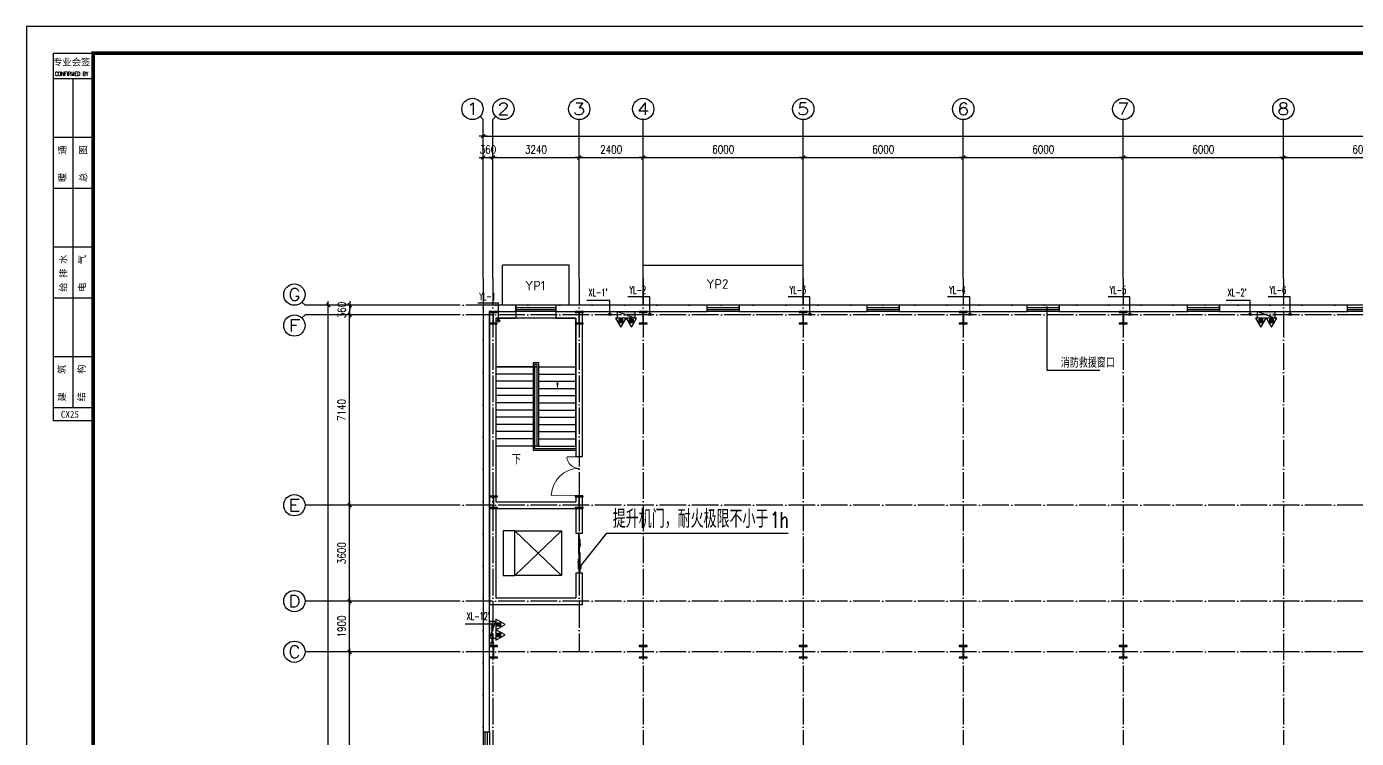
# Model space of a CAD drawing. Extents: x -173215 to 463891, y -864580 to -620646.
# Drawn here: x 140922 to 190776, y -721676 to -694971 of the extents above; entities that cross this region are included whole.
import ezdxf
from ezdxf.enums import TextEntityAlignment as Align

# ---------------------------------------------------------------- set-up
doc = ezdxf.new("R2010")
doc.units = 0
doc.header["$LTSCALE"] = 500
doc.header["$MEASUREMENT"] = 0
doc.linetypes.add('DOTE', pattern=[2.42, 2, -0.2, 0.02, -0.2])
doc.layers.get('0').update_dxf_attribs({"linetype": 'CONTINUOUS'})
doc.layers.get('Defpoints').update_dxf_attribs({"linetype": 'CONTINUOUS'})
for name, color, linetype in [('AXIS', 3, 'CONTINUOUS'), ('AXIS_TEXT', 7, 'CONTINUOUS'), ('DIM_LEAD', 3, 'CONTINUOUS'), ('DIM_SYMB', 3, 'CONTINUOUS'), ('DIM_消防', 3, 'CONTINUOUS'), ('DIM_雨水', 3, 'CONTINUOUS'), ('DOTE', 253, 'DOTE'), ('EQUIP_消火栓', 7, 'CONTINUOUS'), ('EQUIP_消防', 7, 'CONTINUOUS'), ('PUB_TEXT', 7, 'CONTINUOUS'), ('STAIR', 2, 'CONTINUOUS'), ('TWT_TEXT', 7, 'CONTINUOUS'), ('VPIPE-消防', 1, 'TG_X'), ('VPIPE-雨水', 4, 'TG_Y'), ('WALL', 6, 'CONTINUOUS'), ('WINDOW', 4, 'CONTINUOUS'), ('勒脚', 50, 'CONTINUOUS'), ('图框', 4, 'CONTINUOUS')]:
    doc.layers.add(name, color=color, linetype=linetype)
doc.styles.add('_TCH_AXIS', font='COMPLEX', dxfattribs={"bigfont": 'GBCBIG'})
doc.styles.add('_TCH_DIM', font='SIMPLEX', dxfattribs={"bigfont": 'GBCBIG'})
doc.styles.add('_TWT_SERIAL', font='COMPLEX', dxfattribs={"width": 0.8, "height": 2.8, "bigfont": 'HZTXT'})
doc.styles.add('COMPLEX', font='COMPLEX')
doc.styles.add('DIM_FONT', font='SIMPLEX.shx', dxfattribs={"width": 0.8})
doc.styles.add('iIcon2', font='')
doc.styles.add('MIMI-TKWZ', font='romanc.shx', dxfattribs={"width": 0.75, "oblique": 15, "bigfont": 'bigfont.shx'})
doc.styles.add('STYLE1', font='tssdeng.shx', dxfattribs={"height": 8, "bigfont": 'tssdchn.shx'})
doc.styles.add('TG_LINETYPE', font='SIMPLEX', dxfattribs={"width": 0.8, "height": 2.8, "bigfont": 'HZTXT'})
doc.styles.get('iIcon2').set_extended_font_data('SimSun')
doc.linetypes.add('TG_X', pattern='A,2,-0.3,["X",TG_LINETYPE,S=0.1,R=0,X=-0.23,Y=-0.15],0', length=2.3)
doc.linetypes.add('TG_Y', pattern='A,2,-0.3,["Y",TG_LINETYPE,S=0.1,R=0,X=-0.23,Y=-0.15],0', length=2.3)
doc.dimstyles.new('DIMN', dxfattribs={"dimtxt": 300, "dimasz": 1, "dimexe": 250, "dimexo": 300, "dimgap": 150, "dimtad": 1, "dimdec": 0, "dimzin": 0, "dimdsep": 46, "dimtxsty": 'DIM_FONT', "dimblk": '_DIMX', "dimcen": 0.09, "dimclrt": 7, "dimadec": 0, "dimazin": 0, "dimtfac": 1, "dimtdec": 0, "dimtix": 1, "dimtmove": 2, "dimatfit": 3, "dimldrblk": '_DIMX', "dimfxl": 0, "dimtolj": 1, "dimtzin": 0, "dimarcsym": 0})

# ---------------------------------------------------------------- blocks, each defined once
blk = doc.blocks.new('752752')
for p, q in [((312270, -345425), (313955, -347179)), ((313955, -345425), (312270, -347179))]:
    blk.add_line(p, q)
for points in [[(312270, -345425), (313955, -345425), (313955, -344985), (312270, -344985)], [(312270, -345425), (313955, -345425), (313955, -347179), (312270, -347179)]]:
    blk.add_lwpolyline(points, close=True)
blk = doc.blocks.new('钢柱')
blk.add_hatch(color=256).paths.add_polyline_path([(4275, 9436), (4140, 9436), (4140, 9466), (4440, 9466), (4440, 9436), (4305, 9436), (4305, 9036), (4440, 9036), (4440, 9006), (4140, 9006), (4140, 9036), (4275, 9036)])
blk.add_lwpolyline([(4275, 9436), (4140, 9436), (4140, 9466), (4440, 9466), (4440, 9436), (4305, 9436), (4305, 9036), (4440, 9036), (4440, 9006), (4140, 9006), (4140, 9036), (4275, 9036), (4275, 9436), (4140, 9436)])
blk = doc.blocks.new('_DIMX')
blk.add_line((-150, 0), (150, 0))
at = {"const_width": 50}
blk.add_lwpolyline([(-70, -70), (70, 70)], dxfattribs=at)
blk = doc.blocks.new('*D269')
at = {"layer": 'AXIS', "color": 0, "lineweight": -2, "transparency": 16777216}
for p, q in [((155234, -705426), (152784, -705426)), ((153034, -705425), (153034, -705424)), ((153034, -705786), (153034, -705426)), ((155234, -705786), (152784, -705786)), ((153034, -705787), (153034, -705788))]:
    blk.add_line(p, q, dxfattribs=at)
at = {"layer": 'Defpoints', "color": 0, "transparency": 16777216}
for p in [(153034, -705426), (155534, -705426), (155534, -705786)]:
    blk.add_point(p, dxfattribs=at)
at = {"layer": 'AXIS', "color": 0, "lineweight": -2, "transparency": 16777216}
for p, rotation in [((153034, -705426), 270), ((153034, -705786), 90)]:
    blk.add_blockref('_DIMX', p, dxfattribs=dict(at, rotation=rotation))
at = {"layer": 'AXIS', "color": 7, "transparency": 16777216, "insert": (152734, -705606), "char_height": 300, "attachment_point": 5, "rotation": 90, "style": 'DIM_FONT'}
blk.add_mtext('\\A1;360', dxfattribs=at)
blk = doc.blocks.new('*D294')
at = {"layer": 'AXIS', "color": 0, "lineweight": -2, "transparency": 16777216}
for p, q in [((158037, -699882), (158036, -699882)), ((158038, -702082), (158038, -699632)), ((158038, -699882), (158398, -699882)), ((158398, -702082), (158398, -699632)), ((158399, -699882), (158400, -699882))]:
    blk.add_line(p, q, dxfattribs=at)
at = {"layer": 'Defpoints', "color": 0, "transparency": 16777216}
for p in [(158398, -699882), (158038, -702382), (158398, -702382)]:
    blk.add_point(p, dxfattribs=at)
at = {"layer": 'AXIS', "color": 0, "lineweight": -2, "transparency": 16777216}
blk.add_blockref('_DIMX', (158038, -699882), dxfattribs=at)
at = {"layer": 'AXIS', "color": 0, "lineweight": -2, "transparency": 16777216, "rotation": 180}
blk.add_blockref('_DIMX', (158398, -699882), dxfattribs=at)
at = {"layer": 'AXIS', "color": 7, "transparency": 16777216, "insert": (158218, -699582), "char_height": 300, "attachment_point": 5, "style": 'DIM_FONT'}
blk.add_mtext('\\A1;360', dxfattribs=at)
blk = doc.blocks.new('$TCHSYS$WIN2D')
for p, q in [((-0.5, 0.5), (0.5, 0.5)), ((-0.5, 0.5), (-0.5, -0.5)), ((0.5, 0.5), (0.5, -0.5)), ((0.5, 0.167), (-0.5, 0.167)), ((0.5, -0.167), (-0.5, -0.167)), ((-0.5, -0.5), (0.5, -0.5))]:
    blk.add_line(p, q)
blk = doc.blocks.new('$DorLib2D$00000131')
at = {"color": 0, "linetype": 'Continuous'}
for p, q in [((-0.5, 0.125), (-0.5, 0)), ((0.019, 0.125), (-0.5, 0.125)), ((-0.5, 0), (0.019, 0)), ((-0.024, 0), (0.5, 0)), ((-0.024, -0.125), (-0.024, 0)), ((0.019, 0), (0.019, 0.125)), ((0.15, 0.125), (0.232, 0.197)), ((0.35, 0.125), (0.15, 0.125)), ((0.232, 0.197), (0.232, 0.125)), ((0.5, 0), (0.5, -0.125)), ((-0.35, -0.125), (-0.15, -0.125)), ((-0.232, -0.197), (-0.232, -0.125)), ((-0.15, -0.125), (-0.232, -0.197)), ((0.5, -0.125), (-0.024, -0.125))]:
    blk.add_line(p, q, dxfattribs=at)
blk = doc.blocks.new('_AXISO')
blk.add_circle((0, 0), 0.5)
at = {"layer": 'AXIS_TEXT', "style": 'COMPLEX', "width": 1.041667}
blk.add_attdef('A', text='', height=0.56, dxfattribs=at).set_placement((-0.25, -0.28), (0.25, -0.28), align=Align.FIT)
blk = doc.blocks.new('$TwtSys$00000434')
for p, q in [((-0.5, 0.5), (-0.5, -0.5)), ((-0.5, -0.5), (0.5, 0.5)), ((0.5, 0.5), (-0.5, 0.5)), ((0.5, -0.5), (0.5, 0.5)), ((-0.5, -0.5), (0.5, -0.5))]:
    blk.add_line(p, q)
blk.add_solid([(0.5, -0.5), (0.5, 0.5), (-0.5, -0.5)])
blk = doc.blocks.new('$ATTACHMENT$00000214')
h = blk.add_hatch()
h.set_pattern_fill('ANSI31', color=256, scale=200, style=0)
h.set_pattern_definition([(45, (-38543.802, -6842.639), (-17.67767, 17.67767), [])])
h.paths.add_polyline_path([(-65, 2), (65, 2), (65, -128), (-65, -128)])
for points in [[(0, 172), (-198, -172), (198, -172)], [(-65, 2), (65, 2), (65, -128), (-65, -128)]]:
    blk.add_lwpolyline(points, close=True)
blk = doc.blocks.new('jhyfty')
at = {"layer": '图框'}
for p, q in [((651751, 164110), (653251, 164110)), ((651751, 164110), (651751, 150826)), ((651751, 163165), (653251, 163165)), ((651751, 160958), (653251, 160958)), ((651751, 159052), (653251, 159052)), ((651751, 156846), (653251, 156846)), ((651751, 154939), (653251, 154939)), ((651751, 152733), (653251, 152733)), ((651751, 150826), (653251, 150826)), ((651751, 150826), (651751, 150326)), ((651751, 150326), (653251, 150326))]:
    blk.add_line(p, q, dxfattribs=at)
blk.add_lwpolyline([(650751, 105710), (776851, 105710), (776851, 165110), (650751, 165110)], close=True, dxfattribs=at)
at = {"layer": '图框', "const_width": 140}
blk.add_lwpolyline([(653251, 164110), (775851, 164110), (775851, 106710), (653251, 106710)], close=True, dxfattribs=at)
at = {"layer": '图框'}
blk.add_lwpolyline([(652501, 150826), (652501, 163165)], dxfattribs=at)
at = {"layer": '图框', "style": 'iIcon2'}
for s, p in [('专业会签', (651740, 163652)), ('CX25', (652036, 150438))]:
    blk.add_text(s, height=250, dxfattribs=at).set_placement(p)
at = {"layer": '图框', "style": 'MIMI-TKWZ', "width": 0.75}
blk.add_text('CONFIRMED BY', height=145, dxfattribs=at).set_placement((651810, 163266))
at = {"layer": '图框', "style": 'iIcon2'}
for s, p in [('暖    通', (652220, 159274)), ('总    图', (652998, 159274)), ('给 排 水', (652254, 155162)), ('电    气', (652961, 155162)), ('建    筑', (652202, 151049)), ('结    构', (652933, 151049))]:
    blk.add_text(s, height=250, rotation=90, dxfattribs=at).set_placement(p)
blk = doc.blocks.new('$DorLib2D$00000025')
at = {"const_width": 0.02}
for points in [[(0.481, -0.001), (0.481, 0.691)], [(-0.481, 0.001), (-0.481, 0.308)]]:
    blk.add_lwpolyline(points, dxfattribs=at)
at = {"lineweight": 13}
for centre, radius, start, end in [((0.505, -0.002), 0.699, 91.9397, 179.7238), ((-0.501, 0.003), 0.307, 359.7899, 85.7508)]:
    blk.add_arc(centre, radius, start, end, dxfattribs=at)

msp = doc.modelspace()

# ---------------------------------------------------------------- linework, layer by layer
at = {"layer": 'AXIS'}
for p, q in [((157921.1, -698342.2), (158038.2, -698459.4)), ((158038.2, -704425.8), (158038.2, -698459.4)), ((158515.4, -698342.2), (158398.2, -698459.4)), ((158398.2, -704425.8), (158398.2, -698459.4)), ((161638.2, -704425.8), (161638.2, -698459.4)), ((164038.2, -704425.8), (164038.2, -698459.4)), ((170038.2, -704425.8), (170038.2, -698459.4)), ((176038.2, -704425.8), (176038.2, -698459.4)), ((182038.2, -704425.8), (182038.2, -698459.4)), ((188038.2, -704425.8), (188038.2, -698459.4)), ((151245.2, -705308.7), (151362.4, -705425.8)), ((157038.2, -705425.8), (151362.4, -705425.8)), ((151245.2, -705903), (151362.4, -705785.8)), ((157038.2, -705785.8), (151362.4, -705785.8)), ((157038.2, -712925.8), (151362.4, -712925.8)), ((157038.2, -716525.8), (151362.4, -716525.8)), ((157038.2, -718425.8), (151362.4, -718425.8))]:
    msp.add_line(p, q, dxfattribs=at)
at = {"layer": 'DIM_LEAD'}
for p, q in [((179172.5, -705507.1), (179172.5, -707860.6)), ((179172.5, -707860.6), (181153.5, -707860.6)), ((161655.6, -715266.6), (162679.3, -713977.3)), ((162679.3, -713977.3), (169477.4, -713977.3))]:
    msp.add_line(p, q, dxfattribs=at)
for points, const_width in [([(179172.5, -705487.1, 1), (179172.5, -705527.1, 1)], 40), ([(161630.8, -715297.9, 1), (161680.5, -715235.3, 1)], 80)]:
    msp.add_lwpolyline(points, format="xyb", close=True, dxfattribs=dict(at, const_width=const_width))
at = {"layer": 'DIM_SYMB'}
msp.add_lwpolyline([(159213.2, -710937.5, 0, 0, 0), (159213.2, -706818, 0, 0, 0), (160823.2, -706818, 0, 0, 0), (160823.2, -708615.8, 0, 80, 0), (160823.2, -708315.8, 0, 0, 0)], format="xyseb", dxfattribs=at)
at = {"layer": 'DIM_消防'}
for p, q in [((162788.2, -705251.1), (161930.5, -705251.1)), ((162788.2, -705765.8), (162788.2, -705251.1)), ((186788.2, -705251.1), (185892.3, -705251.1)), ((186788.2, -705765.8), (186788.2, -705251.1)), ((158378.2, -717395.1), (157364.4, -717395.1)), ((158378.2, -718095.8), (158378.2, -717395.1))]:
    msp.add_line(p, q, dxfattribs=at)
at = {"layer": 'DIM_雨水'}
for p, q in [((158618.2, -705346.7), (157835.6, -705346.7)), ((158618.2, -706005.8), (158618.2, -705346.7)), ((164288.2, -705106.7), (163467.3, -705106.7)), ((164288.2, -705765.8), (164288.2, -705106.7)), ((170288.2, -705106.7), (169467.3, -705106.7)), ((170288.2, -705765.8), (170288.2, -705106.7)), ((176288.2, -705106.7), (175451.8, -705106.7)), ((176288.2, -705765.8), (176288.2, -705106.7)), ((182288.2, -705106.7), (181467.3, -705106.7)), ((182288.2, -705765.8), (182288.2, -705106.7)), ((188288.2, -705106.7), (187467.3, -705106.7)), ((188288.2, -705765.8), (188288.2, -705106.7))]:
    msp.add_line(p, q, dxfattribs=at)
at = {"layer": 'DOTE', "linetype": 'DOTE'}
for p, q in [((158038.2, -704425.8), (158038.2, -745425.8)), ((158398.2, -704425.8), (158398.2, -745425.8)), ((161638.2, -704425.8), (161638.2, -718425.8)), ((164038.2, -704425.8), (164038.2, -745425.8)), ((170038.2, -704425.8), (170038.2, -745425.8)), ((176038.2, -704425.8), (176038.2, -745425.8)), ((182038.2, -704425.8), (182038.2, -745425.8)), ((188038.2, -704425.8), (188038.2, -745425.8)), ((237038.2, -705425.8), (157038.2, -705425.8)), ((237038.2, -705785.8), (157038.2, -705785.8)), ((237038.2, -712925.8), (157038.2, -712925.8)), ((237038.2, -716525.8), (157038.2, -716525.8)), ((237038.2, -718425.8), (157038.2, -718425.8))]:
    msp.add_line(p, q, dxfattribs=at)
at = {"layer": 'STAIR'}
for p, q in [((161518.2, -705905.8), (158518.2, -705905.8)), ((158518.2, -705905.8), (158518.2, -707735.8)), ((161518.2, -707735.8), (161518.2, -705905.8)), ((158518.2, -707735.8), (158518.2, -710705.8)), ((159908.2, -707735.8), (158518.2, -707735.8)), ((158518.2, -707735.8), (159908.2, -707735.8)), ((160128.2, -707585.8), (159908.2, -707585.8)), ((159908.2, -707585.8), (159908.2, -710855.8)), ((160068.2, -707645.8), (159968.2, -707645.8)), ((159968.2, -707645.8), (159968.2, -710795.8)), ((159968.2, -707735.8), (159968.2, -710705.8)), ((159968.2, -707735.8), (160068.2, -707735.8)), ((160068.2, -710705.8), (160068.2, -707645.8)), ((160068.2, -710705.8), (160068.2, -707735.8)), ((160128.2, -710705.8), (160128.2, -707585.8)), ((160128.2, -707735.8), (161518.2, -707735.8)), ((160128.2, -707735.8), (161518.2, -707735.8)), ((161518.2, -710705.8), (161518.2, -707735.8)), ((159908.2, -708005.8), (158518.2, -708005.8)), ((159908.2, -708275.8), (158518.2, -708275.8)), ((160128.2, -708005.8), (161518.2, -708005.8)), ((160128.2, -708275.8), (161518.2, -708275.8)), ((159908.2, -708545.8), (158518.2, -708545.8)), ((159908.2, -708815.8), (158518.2, -708815.8)), ((160128.2, -708545.8), (161518.2, -708545.8)), ((160128.2, -708815.8), (161518.2, -708815.8)), ((159908.2, -709085.8), (158518.2, -709085.8)), ((159908.2, -709355.8), (158518.2, -709355.8)), ((160128.2, -709085.8), (161518.2, -709085.8)), ((160128.2, -709355.8), (161518.2, -709355.8)), ((159908.2, -709625.8), (158518.2, -709625.8)), ((159908.2, -709895.8), (158518.2, -709895.8)), ((160128.2, -709625.8), (161518.2, -709625.8)), ((160128.2, -709895.8), (161518.2, -709895.8)), ((159908.2, -710165.8), (158518.2, -710165.8)), ((160128.2, -710165.8), (161518.2, -710165.8)), ((159908.2, -710435.8), (158518.2, -710435.8)), ((159908.2, -710705.8), (158518.2, -710705.8)), ((159908.2, -710855.8), (161518.2, -710855.8)), ((160068.2, -710705.8), (159968.2, -710705.8)), ((159968.2, -710795.8), (161518.2, -710795.8)), ((160068.2, -710705.8), (160128.2, -710705.8)), ((160068.2, -710705.8), (160128.2, -710705.8)), ((160128.2, -710435.8), (161518.2, -710435.8)), ((160128.2, -710705.8), (161518.2, -710705.8)), ((161518.2, -710795.8), (161518.2, -710855.8))]:
    msp.add_line(p, q, dxfattribs=at)
at = {"layer": 'VPIPE-消防', "linetype": 'Continuous'}
for centre in [(162788.2, -705765.8), (186788.2, -705765.8), (158378.2, -718095.8)]:
    msp.add_circle(centre, 50, dxfattribs=at)
at = {"layer": 'VPIPE-雨水', "linetype": 'Continuous'}
for centre in [(164288.2, -705765.8), (170288.2, -705765.8), (176288.2, -705765.8), (182288.2, -705765.8), (188288.2, -705765.8), (158618.2, -706005.8)]:
    msp.add_circle(centre, 50, dxfattribs=at)
at = {"layer": 'WALL'}
for p, q in [((158038.2, -705425.8), (158038.2, -721425.8)), ((159268.2, -705425.8), (158038.2, -705425.8)), ((159268.2, -705665.8), (159268.2, -705425.8)), ((161638.2, -705425.8), (160768.2, -705425.8)), ((160768.2, -705425.8), (160768.2, -705665.8)), ((166438.2, -705425.8), (161638.2, -705425.8)), ((166438.2, -705665.8), (166438.2, -705425.8)), ((172438.2, -705425.8), (167638.2, -705425.8)), ((167638.2, -705425.8), (167638.2, -705665.8)), ((172438.2, -705665.8), (172438.2, -705425.8)), ((178438.2, -705425.8), (173638.2, -705425.8)), ((173638.2, -705425.8), (173638.2, -705665.8)), ((178438.2, -705665.8), (178438.2, -705425.8)), ((184438.2, -705425.8), (179638.2, -705425.8)), ((179638.2, -705425.8), (179638.2, -705665.8)), ((184438.2, -705665.8), (184438.2, -705425.8)), ((190438.2, -705425.8), (185638.2, -705425.8)), ((185638.2, -705425.8), (185638.2, -705665.8)), ((190438.2, -705665.8), (190438.2, -705425.8)), ((158278.2, -721425.8), (158278.2, -705665.8)), ((158278.2, -705665.8), (159268.2, -705665.8)), ((158278.2, -705665.8), (158278.2, -712925.8)), ((158278.2, -705665.8), (159268.2, -705665.8)), ((158518.2, -705905.8), (158518.2, -712805.8)), ((158518.2, -705905.8), (159268.2, -705905.8)), ((159268.2, -705665.8), (159268.2, -705905.8)), ((160768.2, -705665.8), (161518.2, -705665.8)), ((160768.2, -705665.8), (161518.2, -705665.8)), ((160768.2, -705665.8), (160768.2, -705905.8)), ((160768.2, -705905.8), (161518.2, -705905.8)), ((161518.2, -705665.8), (161518.2, -705665.8)), ((161518.2, -705905.8), (161518.2, -706125.8)), ((161758.2, -705665.8), (161758.2, -705785.8)), ((161758.2, -705665.8), (166438.2, -705665.8)), ((161758.2, -706125.8), (161758.2, -705785.8)), ((167638.2, -705665.8), (172438.2, -705665.8)), ((173638.2, -705665.8), (178438.2, -705665.8)), ((179638.2, -705665.8), (184438.2, -705665.8)), ((185638.2, -705665.8), (190438.2, -705665.8)), ((161518.2, -706125.8), (161758.2, -706125.8)), ((161518.2, -706125.8), (161518.2, -711096.2)), ((161758.2, -711096.2), (161758.2, -706125.8)), ((161518.2, -711096.2), (161758.2, -711096.2)), ((158518.2, -712805.8), (161518.2, -712805.8)), ((161518.2, -712557.3), (161758.2, -712557.3)), ((161518.2, -712557.3), (161518.2, -712805.8)), ((161758.2, -712925.8), (161758.2, -712557.3)), ((158278.2, -712925.8), (158278.2, -716645.8)), ((158518.2, -713045.8), (161518.2, -713045.8)), ((158518.2, -713045.8), (158518.2, -716405.8)), ((161518.2, -713045.8), (161518.2, -713975.8)), ((161758.2, -713975.8), (161758.2, -712925.8)), ((161518.2, -713975.8), (161758.2, -713975.8)), ((161758.2, -715475.8), (161518.2, -715475.8)), ((161518.2, -715475.8), (161518.2, -716405.8)), ((161758.2, -716645.8), (161758.2, -715475.8)), ((158518.2, -716405.8), (161518.2, -716405.8)), ((158278.2, -716645.8), (161758.2, -716645.8)), ((158038.2, -721425.8), (158278.2, -721425.8))]:
    msp.add_line(p, q, dxfattribs=at)
at = {"layer": '勒脚'}
for p, q in [((158768.2, -705425.8), (158768.2, -703925.8)), ((161268.2, -703925.8), (158768.2, -703925.8)), ((161268.2, -705425.8), (161268.2, -703925.8)), ((164038.2, -705425.8), (164038.2, -703925.8)), ((164038.2, -703925.8), (170038.2, -703925.8)), ((170038.2, -705425.8), (170038.2, -703925.8))]:
    msp.add_line(p, q, dxfattribs=at)

# ---------------------------------------------------------------- block references
at = {"xscale": -1, "rotation": 180}
for p in [(154123.5, -696659.5), (157348.5, -696659.5), (159748.5, -696659.5), (165748.5, -696659.5), (171748.5, -696659.5), (177748.5, -696659.5), (154138.5, -703579.5), (157348.5, -703579.5), (154138.5, -709189.5), (159748.5, -709189.5), (165748.5, -709189.5), (171748.5, -709189.5), (177748.5, -709189.5)]:
    msp.add_blockref('钢柱', p, dxfattribs=at)
at = {"rotation": 90}
msp.add_blockref('752752', (-186201.9, -1027838.4), dxfattribs=at)
at = {"layer": 'AXIS'}
ref = msp.add_blockref('_AXISO', (157638.2, -698059.4), dxfattribs=dict(at, xscale=800, yscale=800, zscale=800))
ref.add_attrib('A', '1', dxfattribs={"layer": 'AXIS_TEXT', "height": 452.5, "style": '_TCH_AXIS', "width": 2.333333}).set_placement((157411.9, -698285.6), (157864.5, -698285.6), align=Align.FIT)
ref = msp.add_blockref('_AXISO', (158798.2, -698059.4), dxfattribs=dict(at, xscale=800, yscale=800, zscale=800))
ref.add_attrib('A', '2', dxfattribs={"layer": 'AXIS_TEXT', "height": 452.5, "style": '_TCH_AXIS', "width": 1.5}).set_placement((158571.9, -698285.6), (159024.5, -698285.6), align=Align.FIT)
ref = msp.add_blockref('_AXISO', (161638.2, -698059.4), dxfattribs=dict(at, xscale=800, yscale=800, zscale=800))
ref.add_attrib('A', '3', dxfattribs={"layer": 'AXIS_TEXT', "height": 452.5, "style": '_TCH_AXIS', "width": 1.5}).set_placement((161411.9, -698285.6), (161864.5, -698285.6), align=Align.FIT)
ref = msp.add_blockref('_AXISO', (164038.2, -698059.4), dxfattribs=dict(at, xscale=800, yscale=800, zscale=800))
ref.add_attrib('A', '4', dxfattribs={"layer": 'AXIS_TEXT', "height": 452.5, "style": '_TCH_AXIS', "width": 1.3125}).set_placement((163811.9, -698285.6), (164264.5, -698285.6), align=Align.FIT)
ref = msp.add_blockref('_AXISO', (170038.2, -698059.4), dxfattribs=dict(at, xscale=800, yscale=800, zscale=800))
ref.add_attrib('A', '5', dxfattribs={"layer": 'AXIS_TEXT', "height": 452.5, "style": '_TCH_AXIS', "width": 1.5}).set_placement((169811.9, -698285.6), (170264.5, -698285.6), align=Align.FIT)
ref = msp.add_blockref('_AXISO', (176038.2, -698059.4), dxfattribs=dict(at, xscale=800, yscale=800, zscale=800))
ref.add_attrib('A', '6', dxfattribs={"layer": 'AXIS_TEXT', "height": 452.5, "style": '_TCH_AXIS', "width": 1.5}).set_placement((175811.9, -698285.6), (176264.5, -698285.6), align=Align.FIT)
ref = msp.add_blockref('_AXISO', (182038.2, -698059.4), dxfattribs=dict(at, xscale=800, yscale=800, zscale=800))
ref.add_attrib('A', '7', dxfattribs={"layer": 'AXIS_TEXT', "height": 452.5, "style": '_TCH_AXIS', "width": 1.5}).set_placement((181811.9, -698285.6), (182264.5, -698285.6), align=Align.FIT)
ref = msp.add_blockref('_AXISO', (188038.2, -698059.4), dxfattribs=dict(at, xscale=800, yscale=800, zscale=800))
ref.add_attrib('A', '8', dxfattribs={"layer": 'AXIS_TEXT', "height": 452.5, "style": '_TCH_AXIS', "width": 1.5}).set_placement((187811.9, -698285.6), (188264.5, -698285.6), align=Align.FIT)
ref = msp.add_blockref('_AXISO', (150962.4, -705025.8), dxfattribs=dict(at, xscale=800, yscale=800, zscale=800))
ref.add_attrib('A', 'G', dxfattribs={"layer": 'AXIS_TEXT', "height": 452.5, "style": '_TCH_AXIS', "width": 1.166667}).set_placement((150736.1, -705252.1), (151188.6, -705252.1), align=Align.FIT)
ref = msp.add_blockref('_AXISO', (150962.4, -706185.8), dxfattribs=dict(at, xscale=800, yscale=800, zscale=800))
ref.add_attrib('A', 'F', dxfattribs={"layer": 'AXIS_TEXT', "height": 452.5, "style": '_TCH_AXIS', "width": 1.3125}).set_placement((150736.1, -706412.1), (151188.6, -706412.1), align=Align.FIT)
ref = msp.add_blockref('_AXISO', (150962.4, -712925.8), dxfattribs=dict(at, xscale=800, yscale=800, zscale=800))
ref.add_attrib('A', 'E', dxfattribs={"layer": 'AXIS_TEXT', "height": 452.5, "style": '_TCH_AXIS', "width": 1.3125}).set_placement((150736.1, -713152.1), (151188.6, -713152.1), align=Align.FIT)
ref = msp.add_blockref('_AXISO', (150962.4, -716525.8), dxfattribs=dict(at, xscale=800, yscale=800, zscale=800))
ref.add_attrib('A', 'D', dxfattribs={"layer": 'AXIS_TEXT', "height": 452.5, "style": '_TCH_AXIS', "width": 1.235294}).set_placement((150736.1, -716752.1), (151188.6, -716752.1), align=Align.FIT)
ref = msp.add_blockref('_AXISO', (150962.4, -718425.8), dxfattribs=dict(at, xscale=800, yscale=800, zscale=800))
ref.add_attrib('A', 'C', dxfattribs={"layer": 'AXIS_TEXT', "height": 452.5, "style": '_TCH_AXIS', "width": 1.4}).set_placement((150736.1, -718652.1), (151188.6, -718652.1), align=Align.FIT)
at = {"layer": 'EQUIP_消火栓', "xscale": -650, "yscale": 240, "zscale": 650}
for p, rotation in [((163395.1, -705785.8), 180), ((187395.1, -705785.8), 180), ((158398.2, -717597.6), 269.9999999999999)]:
    msp.add_blockref('$TwtSys$00000434', p, dxfattribs=dict(at, rotation=rotation))
at = {"layer": 'EQUIP_消防'}
for p, rotation in [((163196.7, -706077.6), 180), ((163593.5, -706077.6), 180), ((187196.7, -706077.6), 180), ((187593.5, -706077.6), 180), ((158690, -717399.2), 269.9999999999999), ((158690, -717796), 269.9999999999999)]:
    msp.add_blockref('$ATTACHMENT$00000214', p, dxfattribs=dict(at, rotation=rotation))
at = {"layer": 'WALL'}
msp.add_blockref('jhyfty', (-509829.4, -860081.2), dxfattribs=at)
at = {"layer": 'WINDOW'}
for name, p, xscale, yscale, zscale, rotation in [('$TCHSYS$WIN2D', (160018.2, -705545.8), 1500, -240, 1500, 180), ('$TCHSYS$WIN2D', (167038.2, -705545.8), 1200, 240, 1200, 180), ('$TCHSYS$WIN2D', (173038.2, -705545.8), 1200, 240, 1200, 180), ('$TCHSYS$WIN2D', (179038.2, -705545.8), 1200, 240, 1200, 180), ('$TCHSYS$WIN2D', (185038.2, -705545.8), 1200, 240, 1200, 180), ('$TCHSYS$WIN2D', (191038.2, -705545.8), 1200, 240, 1200, 180), ('$DorLib2D$00000025', (161638.2, -711835.8), 1500, -1500, 1500, 269.9999999999972), ('$DorLib2D$00000131', (161638.2, -714725.8), 1500, -240, 1500, 90), ('$TCHSYS$WIN2D', (158158.2, -722025.8), 1200, -240, 1200, 269.9999999999999)]:
    msp.add_blockref(name, p, dxfattribs=dict(at, xscale=xscale, yscale=yscale, zscale=zscale, rotation=rotation))

# ---------------------------------------------------------------- texts
at = {"layer": 'DIM_SYMB', "color": 7, "style": '_TCH_DIM'}
msp.add_text('下', height=337.6, dxfattribs=at).set_placement((159118.3, -711387.5))
at = {"layer": 'PUB_TEXT', "style": 'STYLE1'}
for s, p in [('YP2', (166403, -704626.9)), ('YP1', (159608.1, -704689.6))]:
    msp.add_text(s, height=360, dxfattribs=at).set_placement(p, align=Align.MIDDLE_LEFT)
at = {"layer": 'PUB_TEXT', "style": '_TCH_DIM'}
for s, height, p in [('消防救援窗口', 337.59, (179694.6, -707760.5)), ('提升机门，耐火极限不小于', 675.177, (162899.5, -713777.1))]:
    msp.add_text(s, height=height, dxfattribs=at).set_placement(p)
at = {"layer": 'PUB_TEXT', "style": '_TCH_DIM', "width": 0.705882}
msp.add_text('1h', height=595, dxfattribs=at).set_placement((168797.4, -713777.1))
at = {"layer": 'TWT_TEXT', "style": '_TWT_SERIAL', "width": 0.64}
for s, p in [("XL-1'", (161986.5, -705085.8)), ('YL-2', (163523.3, -704994.7)), ('YL-3', (169523.3, -704994.7)), ('YL-4', (175507.8, -704994.7)), ('YL-5', (181523.3, -704994.7)), ("XL-2'", (185948.3, -705085.8)), ('YL-6', (187523.3, -704994.7)), ('YL-1', (157891.6, -705234.7)), ("XL-12'", (157420.4, -717229.7))]:
    msp.add_text(s, height=280, dxfattribs=at).set_placement(p)

# ---------------------------------------------------------------- dimensions: what is measured, and where the dimension line sits
at = {"layer": 'AXIS'}
for p1, p2, distance in [((158038.2, -702381.6), (236038.2, -702381.6), 3300), ((158398.2, -702381.6), (161638.2, -702381.6), 2500), ((161638.2, -702381.6), (164038.2, -702381.6), 2500), ((164038.2, -702381.6), (170038.2, -702381.6), 2500), ((170038.2, -702381.6), (176038.2, -702381.6), 2500), ((176038.2, -702381.6), (182038.2, -702381.6), 2500), ((182038.2, -702381.6), (188038.2, -702381.6), 2500), ((188038.2, -702381.6), (194038.2, -702381.6), 2500), ((155533.6, -744425.8), (155533.6, -705425.8), 3300), ((155533.6, -712925.8), (155533.6, -705785.8), 2500), ((155533.6, -716525.8), (155533.6, -712925.8), 2500), ((155533.6, -718425.8), (155533.6, -716525.8), 2500), ((155533.6, -731425.8), (155533.6, -718425.8), 2500)]:
    msp.add_aligned_dim(p1=p1, p2=p2, distance=distance, dimstyle='DIMN', dxfattribs=at).render()
for p1, p2, picture, middle in [((158038.2, -702381.6), (158398.2, -702381.6), '*D294', (158218.2, -699581.6)), ((155533.6, -705785.8), (155533.6, -705425.8), '*D269', (152733.6, -705605.8))]:
    dim = msp.add_aligned_dim(p1=p1, p2=p2, distance=2500, dimstyle='DIMN', dxfattribs=at)
    dim.commit()
    dim.dimension.update_dxf_attribs({"geometry": picture, "text_midpoint": middle})

doc.saveas('drawing.dxf')
